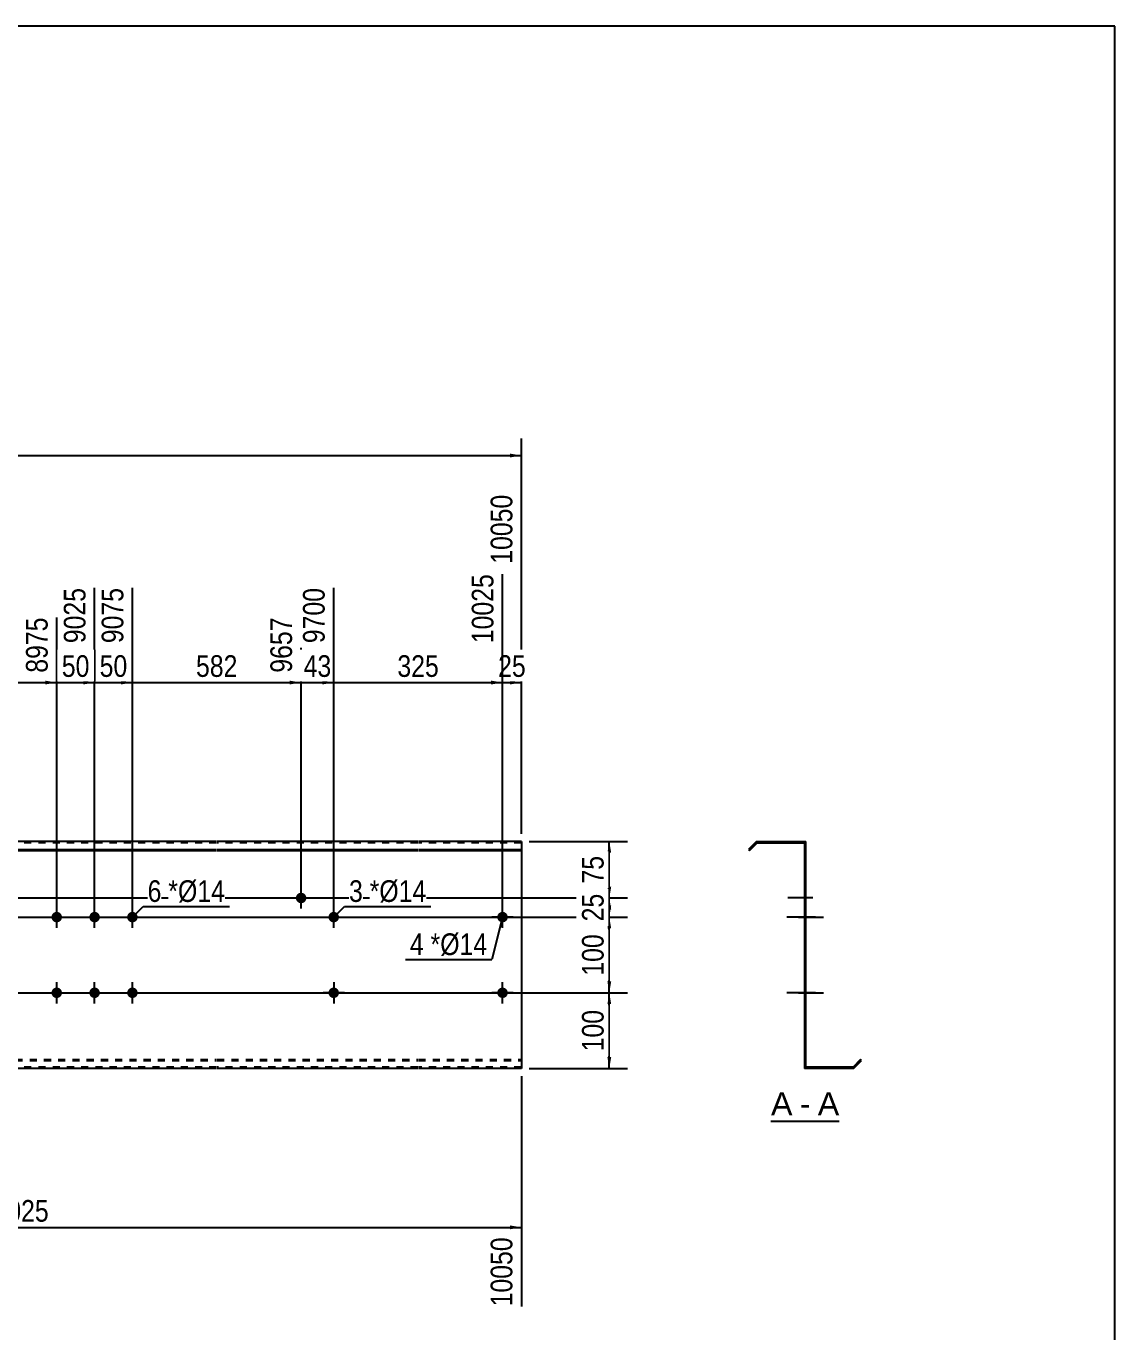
# Model space of a CAD drawing. Header units: millimetres. Extents: x -60 to 343, y -154 to 123.
# Drawn here: x 198.9 to 342.8, y -49.8 to 122.8 of the extents above; entities that cross this region are included whole.
import ezdxf

# ---------------------------------------------------------------- set-up
doc = ezdxf.new("R2010")
doc.units = ezdxf.units.MM
doc.linetypes.add('DXK_LINE_DOT1', pattern=[1.8814, 0.9407, -0.9407])
doc.styles.add('Arial', font='ARIAL.TTF', dxfattribs={"height": 0.2})
doc.styles.add('Arial Narrow', font='ARIALN.TTF', dxfattribs={"height": 0.2})

# ---------------------------------------------------------------- blocks, each defined once
blk = doc.blocks.new('Unknown-629083832-2032')
at = {"color": 5, "linetype": 'Continuous'}
for p, q in [((342.8, 122.75), (-57.2, 122.75)), ((342.8, -154.25), (342.8, 122.75))]:
    blk.add_line(p, q, dxfattribs=at)
blk = doc.blocks.new('Unknown-629083832-12 - 1243')
at = {"color": 7, "linetype": 'Continuous'}
blk.add_line((297.36, -21.95), (306.39, -21.95), dxfattribs=at)
at = {"color": 0, "linetype": 'Continuous'}
for points in [[(300.2, -21.2), (300.2, -18), (297.36, -18), (297.36, -21.2)], [(302.58, -21.2), (302.58, -18), (301.16, -18), (301.16, -21.2)], [(306.39, -21.2), (306.39, -18), (303.54, -18), (303.54, -21.2)]]:
    blk.add_wipeout(points, dxfattribs=at)
at = {"color": 96, "linetype": 'Continuous', "style": 'Arial'}
for s, p in [('A', (297.36, -21.2)), ('A', (303.54, -21.2)), ('-', (301.16, -21.2))]:
    blk.add_text(s, height=3.06, dxfattribs=at).set_placement(p)
blk = doc.blocks.new('Part-629083832-1218 - 1203')
at = {"color": 2, "linetype": 'Continuous'}
for p, q in [((0, -15), (0, 15)), ((13.6, 15), (0, 15)), ((0, 13.94), (13.6, 13.94)), ((0, 13.81), (13.6, 13.81)), ((40.2, 15), (13.7, 15)), ((13.7, 13.94), (40.2, 13.94)), ((13.7, 13.81), (40.2, 13.81)), ((72.5, 15), (40.3, 15)), ((40.3, 13.94), (72.5, 13.94)), ((40.3, 13.81), (72.5, 13.81)), ((99.1, 15), (72.6, 15)), ((72.6, 13.94), (99.1, 13.94)), ((72.6, 13.81), (99.1, 13.81)), ((121.39, 15), (99.2, 15)), ((99.2, 13.94), (121.39, 13.94)), ((99.2, 13.81), (121.39, 13.81)), ((142.89, 15), (121.49, 15)), ((121.49, 13.94), (142.89, 13.94)), ((121.49, 13.81), (142.89, 13.81)), ((165.19, 15), (142.99, 15)), ((142.99, 13.94), (165.19, 13.94)), ((142.99, 13.81), (165.19, 13.81)), ((191.79, 15), (165.29, 15)), ((165.29, 13.94), (191.79, 13.94)), ((165.29, 13.81), (191.79, 13.81)), ((224.09, 15), (191.89, 15)), ((191.89, 13.94), (224.09, 13.94)), ((191.89, 13.81), (224.09, 13.81)), ((250.69, 15), (224.19, 15)), ((224.19, 13.94), (250.69, 13.94)), ((224.19, 13.81), (250.69, 13.81)), ((264.39, 15), (250.79, 15)), ((250.79, 13.94), (264.39, 13.94)), ((250.79, 13.81), (264.39, 13.81)), ((264.39, 15), (264.39, 13.94)), ((264.39, 13.94), (264.39, -15)), ((13.6, -15), (0, -15)), ((40.2, -15), (13.7, -15)), ((72.5, -15), (40.3, -15)), ((99.1, -15), (72.6, -15)), ((121.39, -15), (99.2, -15)), ((142.89, -15), (121.49, -15)), ((165.19, -15), (142.99, -15)), ((191.79, -15), (165.29, -15)), ((224.09, -15), (191.89, -15)), ((250.69, -15), (224.19, -15)), ((264.39, -15), (250.79, -15))]:
    blk.add_line(p, q, dxfattribs=at)
at = {"color": 7, "linetype": 'DXK_LINE_DOT1'}
for p, q in [((13.6, 14.82), (0, 14.82)), ((40.2, 14.82), (13.7, 14.82)), ((72.5, 14.82), (40.3, 14.82)), ((99.1, 14.82), (72.6, 14.82)), ((121.39, 14.82), (99.2, 14.82)), ((142.89, 14.82), (121.49, 14.82)), ((165.19, 14.82), (142.99, 14.82)), ((191.79, 14.82), (165.29, 14.82)), ((224.09, 14.82), (191.89, 14.82)), ((250.69, 14.82), (224.19, 14.82)), ((264.39, 14.82), (250.79, 14.82)), ((0, -13.81), (13.6, -13.81)), ((0, -13.94), (13.6, -13.94)), ((13.6, -14.82), (0, -14.82)), ((13.7, -13.81), (40.2, -13.81)), ((13.7, -13.94), (40.2, -13.94)), ((40.2, -14.82), (13.7, -14.82)), ((40.3, -13.81), (72.5, -13.81)), ((40.3, -13.94), (72.5, -13.94)), ((72.5, -14.82), (40.3, -14.82)), ((72.6, -13.81), (99.1, -13.81)), ((72.6, -13.94), (99.1, -13.94)), ((99.1, -14.82), (72.6, -14.82)), ((99.2, -13.81), (121.39, -13.81)), ((99.2, -13.94), (121.39, -13.94)), ((121.39, -14.82), (99.2, -14.82)), ((121.49, -13.81), (142.89, -13.81)), ((121.49, -13.94), (142.89, -13.94)), ((142.89, -14.82), (121.49, -14.82)), ((142.99, -13.81), (165.19, -13.81)), ((142.99, -13.94), (165.19, -13.94)), ((165.19, -14.82), (142.99, -14.82)), ((165.29, -13.81), (191.79, -13.81)), ((165.29, -13.94), (191.79, -13.94)), ((191.79, -14.82), (165.29, -14.82)), ((191.89, -13.81), (224.09, -13.81)), ((191.89, -13.94), (224.09, -13.94)), ((224.09, -14.82), (191.89, -14.82)), ((224.19, -13.81), (250.69, -13.81)), ((224.19, -13.94), (250.69, -13.94)), ((250.69, -14.82), (224.19, -14.82)), ((250.79, -13.81), (264.39, -13.81)), ((250.79, -13.94), (264.39, -13.94)), ((264.39, -14.82), (250.79, -14.82))]:
    blk.add_line(p, q, dxfattribs=at)
blk = doc.blocks.new('Bolt-629083832-1220 - 1203')
at = {"linetype": 'Continuous'}
blk.add_hatch(color=3, dxfattribs=at).paths.add_polyline_path([(234.58, 7.53, -1), (235.98, 7.53, -1)])
at = {"color": 3, "linetype": 'Continuous'}
for p, q in [((235.28, 6.13), (235.28, 8.93)), ((233.88, 7.53), (236.68, 7.53))]:
    blk.add_line(p, q, dxfattribs=at)
blk = doc.blocks.new('Bolt-629083832-1222 - 1203')
at = {"linetype": 'Continuous'}
for points in [[(202.29, 5, -1), (203.69, 5, -1)], [(207.29, 5, -1), (208.69, 5, -1)], [(212.29, 5, -1), (213.69, 5, -1)], [(202.29, -5, -1), (203.69, -5, -1)], [(207.29, -5, -1), (208.69, -5, -1)], [(212.29, -5, -1), (213.69, -5, -1)]]:
    blk.add_hatch(color=3, dxfattribs=at).paths.add_polyline_path(points)
at = {"color": 3, "linetype": 'Continuous'}
for p, q in [((202.99, 3.6), (202.99, 6.4)), ((207.99, 3.6), (207.99, 6.4)), ((212.99, 3.6), (212.99, 6.4)), ((201.59, 5), (204.39, 5)), ((206.59, 5), (209.39, 5)), ((211.59, 5), (214.39, 5)), ((201.59, -5), (204.39, -5)), ((202.99, -6.4), (202.99, -3.6)), ((206.59, -5), (209.39, -5)), ((207.99, -6.4), (207.99, -3.6)), ((211.59, -5), (214.39, -5)), ((212.99, -6.4), (212.99, -3.6))]:
    blk.add_line(p, q, dxfattribs=at)
blk = doc.blocks.new('Bolt-629083832-1234 - 1203')
at = {"linetype": 'Continuous'}
blk.add_hatch(color=3, dxfattribs=at).paths.add_polyline_path([(238.89, 5, -1), (240.29, 5, -1)])
at = {"color": 3, "linetype": 'Continuous'}
for p, q in [((239.59, 3.6), (239.59, 6.4)), ((238.19, 5), (240.99, 5))]:
    blk.add_line(p, q, dxfattribs=at)
blk = doc.blocks.new('Bolt-629083832-1235 - 1203')
at = {"linetype": 'Continuous'}
blk.add_hatch(color=3, dxfattribs=at).paths.add_polyline_path([(240.29, -5, -1), (238.89, -5, -1)])
at = {"color": 3, "linetype": 'Continuous'}
for p, q in [((240.99, -5), (238.19, -5)), ((239.59, -3.6), (239.59, -6.4))]:
    blk.add_line(p, q, dxfattribs=at)
blk = doc.blocks.new('Bolt-629083832-1236 - 1203')
at = {"linetype": 'Continuous'}
for points in [[(153.39, 5, -1), (154.79, 5, -1)], [(261.19, 5, -1), (262.59, 5, -1)]]:
    blk.add_hatch(color=3, dxfattribs=at).paths.add_polyline_path(points)
at = {"color": 3, "linetype": 'Continuous'}
for p, q in [((154.09, 3.6), (154.09, 6.4)), ((261.89, 3.6), (261.89, 6.4)), ((155.49, 5), (152.69, 5)), ((263.29, 5), (260.49, 5))]:
    blk.add_line(p, q, dxfattribs=at)
blk = doc.blocks.new('Bolt-629083832-1237 - 1203')
at = {"linetype": 'Continuous'}
for points in [[(153.39, -5, -1), (154.79, -5, -1)], [(261.19, -5, -1), (262.59, -5, -1)]]:
    blk.add_hatch(color=3, dxfattribs=at).paths.add_polyline_path(points)
at = {"color": 3, "linetype": 'Continuous'}
for p, q in [((155.49, -5), (152.69, -5)), ((154.09, -6.4), (154.09, -3.6)), ((263.29, -5), (260.49, -5)), ((261.89, -6.4), (261.89, -3.6))]:
    blk.add_line(p, q, dxfattribs=at)
blk = doc.blocks.new('Bolt-629083832-1248 - 1243')
at = {"linetype": 'Continuous'}
blk.add_hatch(color=3, dxfattribs=at).paths.add_polyline_path([(301.96, -5.7), (301.96, -4.3), (301.78, -4.3), (301.78, -5.7)])
at = {"color": 3, "linetype": 'Continuous'}
for p, q in [((301.96, -4.3), (301.78, -4.3)), ((302.76, -5), (301.78, -5)), ((301.96, -5.7), (301.78, -5.7))]:
    blk.add_line(p, q, dxfattribs=at)
blk = doc.blocks.new('Bolt-629083832-1264 - 1243')
at = {"linetype": 'Continuous'}
blk.add_hatch(color=3, dxfattribs=at).paths.add_polyline_path([(301.78, -4.3), (301.78, -5.7), (301.96, -5.7), (301.96, -4.3)])
blk.add_hatch(color=3, dxfattribs=at).paths.add_polyline_path([(301.78, -4.3), (301.78, -5.7), (301.96, -5.7), (301.96, -4.3)])
at = {"color": 3, "linetype": 'Continuous'}
for p, q in [((300.98, -5), (304.28, -5)), ((300.98, -5), (304.28, -5)), ((301.78, -4.3), (301.96, -4.3)), ((301.78, -4.3), (301.96, -4.3)), ((301.78, -5.7), (301.96, -5.7)), ((301.78, -5.7), (301.96, -5.7))]:
    blk.add_line(p, q, dxfattribs=at)
blk = doc.blocks.new('Part-629083832-1245 - 1243')
at = {"color": 2, "linetype": 'Continuous'}
for p, q in [((295.46, 15), (294.4, 13.94)), ((294.4, 13.94), (294.53, 13.81)), ((294.53, 13.81), (295.54, 14.82)), ((295.46, 15), (301.96, 15)), ((295.54, 14.82), (301.78, 14.82)), ((301.78, 14.82), (301.78, -15)), ((301.96, -14.82), (301.96, 15)), ((308.28, -15), (301.78, -15)), ((308.21, -14.82), (301.96, -14.82)), ((309.21, -13.81), (308.21, -14.82)), ((308.28, -15), (309.34, -13.94)), ((309.34, -13.94), (309.21, -13.81))]:
    blk.add_line(p, q, dxfattribs=at)
blk = doc.blocks.new('Bolt-629083832-1246 - 1243')
at = {"linetype": 'Continuous'}
blk.add_hatch(color=3, dxfattribs=at).paths.add_polyline_path([(301.78, 8.23), (301.78, 6.83), (301.96, 6.83), (301.96, 8.23)])
at = {"color": 3, "linetype": 'Continuous'}
for p, q in [((302.91, 7.53), (299.61, 7.53)), ((301.96, 8.23), (301.78, 8.23)), ((301.96, 6.83), (301.78, 6.83))]:
    blk.add_line(p, q, dxfattribs=at)
blk = doc.blocks.new('Bolt-629083832-1247 - 1243')
at = {"linetype": 'Continuous'}
blk.add_hatch(color=3, dxfattribs=at).paths.add_polyline_path([(301.78, 8.23), (301.78, 6.83), (301.96, 6.83), (301.96, 8.23)])
at = {"color": 3, "linetype": 'Continuous'}
for p, q in [((302.91, 7.53), (299.61, 7.53)), ((301.96, 8.23), (301.78, 8.23)), ((301.96, 6.83), (301.78, 6.83))]:
    blk.add_line(p, q, dxfattribs=at)
blk = doc.blocks.new('Bolt-629083832-1249 - 1243')
at = {"linetype": 'Continuous'}
for points in [[(301.78, 5.7), (301.78, 4.3), (301.96, 4.3), (301.96, 5.7)], [(301.78, 5.7), (301.78, 4.3), (301.96, 4.3), (301.96, 5.7)], [(301.78, 5.7), (301.78, 4.3), (301.96, 4.3), (301.96, 5.7)], [(301.78, -4.3), (301.78, -5.7), (301.96, -5.7), (301.96, -4.3)], [(301.78, -4.3), (301.78, -5.7), (301.96, -5.7), (301.96, -4.3)], [(301.78, -4.3), (301.78, -5.7), (301.96, -5.7), (301.96, -4.3)]]:
    blk.add_hatch(color=3, dxfattribs=at).paths.add_polyline_path(points)
at = {"color": 3, "linetype": 'Continuous'}
for p, q in [((301.96, 5.7), (301.78, 5.7)), ((301.96, 5.7), (301.78, 5.7)), ((301.96, 5.7), (301.78, 5.7)), ((303.26, 5), (299.46, 5)), ((303.26, 5), (299.46, 5)), ((303.26, 5), (299.46, 5)), ((301.96, 4.3), (301.78, 4.3)), ((301.96, 4.3), (301.78, 4.3)), ((301.96, 4.3), (301.78, 4.3)), ((303.26, -5), (299.46, -5)), ((303.26, -5), (299.46, -5)), ((303.26, -5), (299.46, -5)), ((301.96, -4.3), (301.78, -4.3)), ((301.96, -4.3), (301.78, -4.3)), ((301.96, -4.3), (301.78, -4.3)), ((301.96, -5.7), (301.78, -5.7)), ((301.96, -5.7), (301.78, -5.7)), ((301.96, -5.7), (301.78, -5.7))]:
    blk.add_line(p, q, dxfattribs=at)
blk = doc.blocks.new('Bolt-629083832-1250 - 1243')
at = {"linetype": 'Continuous'}
blk.add_hatch(color=3, dxfattribs=at).paths.add_polyline_path([(301.78, 8.23), (301.78, 6.83), (301.96, 6.83), (301.96, 8.23)])
at = {"color": 3, "linetype": 'Continuous'}
for p, q in [((302.91, 7.53), (299.61, 7.53)), ((301.96, 8.23), (301.78, 8.23)), ((301.96, 6.83), (301.78, 6.83))]:
    blk.add_line(p, q, dxfattribs=at)
blk = doc.blocks.new('Bolt-629083832-1251 - 1243')
at = {"linetype": 'Continuous'}
blk.add_hatch(color=3, dxfattribs=at).paths.add_polyline_path([(301.78, 8.23), (301.78, 6.83), (301.96, 6.83), (301.96, 8.23)])
at = {"color": 3, "linetype": 'Continuous'}
for p, q in [((302.91, 7.53), (299.61, 7.53)), ((301.96, 8.23), (301.78, 8.23)), ((301.96, 6.83), (301.78, 6.83))]:
    blk.add_line(p, q, dxfattribs=at)
blk = doc.blocks.new('Bolt-629083832-1252 - 1243')
at = {"linetype": 'Continuous'}
blk.add_hatch(color=3, dxfattribs=at).paths.add_polyline_path([(301.96, -5.7), (301.96, -4.3), (301.78, -4.3), (301.78, -5.7)])
at = {"color": 3, "linetype": 'Continuous'}
for p, q in [((301.96, -4.3), (301.78, -4.3)), ((302.76, -5), (301.78, -5)), ((301.96, -5.7), (301.78, -5.7))]:
    blk.add_line(p, q, dxfattribs=at)
blk = doc.blocks.new('Bolt-629083832-1253 - 1243')
at = {"linetype": 'Continuous'}
for points in [[(301.78, 5.7), (301.78, 4.3), (301.96, 4.3), (301.96, 5.7)], [(301.78, 5.7), (301.78, 4.3), (301.96, 4.3), (301.96, 5.7)], [(301.78, 5.7), (301.78, 4.3), (301.96, 4.3), (301.96, 5.7)], [(301.78, -4.3), (301.78, -5.7), (301.96, -5.7), (301.96, -4.3)], [(301.78, -4.3), (301.78, -5.7), (301.96, -5.7), (301.96, -4.3)], [(301.78, -4.3), (301.78, -5.7), (301.96, -5.7), (301.96, -4.3)]]:
    blk.add_hatch(color=3, dxfattribs=at).paths.add_polyline_path(points)
at = {"color": 3, "linetype": 'Continuous'}
for p, q in [((301.96, 5.7), (301.78, 5.7)), ((301.96, 5.7), (301.78, 5.7)), ((301.96, 5.7), (301.78, 5.7)), ((303.26, 5), (299.46, 5)), ((303.26, 5), (299.46, 5)), ((303.26, 5), (299.46, 5)), ((301.96, 4.3), (301.78, 4.3)), ((301.96, 4.3), (301.78, 4.3)), ((301.96, 4.3), (301.78, 4.3)), ((303.26, -5), (299.46, -5)), ((303.26, -5), (299.46, -5)), ((303.26, -5), (299.46, -5)), ((301.96, -4.3), (301.78, -4.3)), ((301.96, -4.3), (301.78, -4.3)), ((301.96, -4.3), (301.78, -4.3)), ((301.96, -5.7), (301.78, -5.7)), ((301.96, -5.7), (301.78, -5.7)), ((301.96, -5.7), (301.78, -5.7))]:
    blk.add_line(p, q, dxfattribs=at)
blk = doc.blocks.new('Bolt-629083832-1254 - 1243')
at = {"linetype": 'Continuous'}
for points in [[(301.96, 4.3), (301.96, 5.7), (301.78, 5.7), (301.78, 4.3)], [(301.96, -5.7), (301.96, -4.3), (301.78, -4.3), (301.78, -5.7)]]:
    blk.add_hatch(color=3, dxfattribs=at).paths.add_polyline_path(points)
at = {"color": 3, "linetype": 'Continuous'}
for p, q in [((301.96, 5.7), (301.78, 5.7)), ((301.96, 5), (299.78, 5)), ((301.96, 4.3), (301.78, 4.3)), ((301.96, -5), (299.78, -5)), ((301.96, -4.3), (301.78, -4.3)), ((301.96, -5.7), (301.78, -5.7))]:
    blk.add_line(p, q, dxfattribs=at)
blk = doc.blocks.new('Bolt-629083832-1255 - 1243')
at = {"linetype": 'Continuous'}
blk.add_hatch(color=3, dxfattribs=at).paths.add_polyline_path([(301.78, 5.7), (301.78, 4.3), (301.96, 4.3), (301.96, 5.7)])
at = {"color": 3, "linetype": 'Continuous'}
for p, q in [((301.96, 5.7), (301.78, 5.7)), ((302.91, 5), (299.61, 5)), ((301.96, 4.3), (301.78, 4.3))]:
    blk.add_line(p, q, dxfattribs=at)
blk = doc.blocks.new('Bolt-629083832-1256 - 1243')
at = {"linetype": 'Continuous'}
blk.add_hatch(color=3, dxfattribs=at).paths.add_polyline_path([(301.78, 5.7), (301.78, 4.3), (301.96, 4.3), (301.96, 5.7)])
at = {"color": 3, "linetype": 'Continuous'}
for p, q in [((301.96, 5.7), (301.78, 5.7)), ((302.91, 5), (299.61, 5)), ((301.96, 4.3), (301.78, 4.3))]:
    blk.add_line(p, q, dxfattribs=at)
blk = doc.blocks.new('Bolt-629083832-1257 - 1243')
at = {"linetype": 'Continuous'}
blk.add_hatch(color=3, dxfattribs=at).paths.add_polyline_path([(301.78, 5.7), (301.78, 4.3), (301.96, 4.3), (301.96, 5.7)])
at = {"color": 3, "linetype": 'Continuous'}
for p, q in [((301.96, 5.7), (301.78, 5.7)), ((302.91, 5), (299.61, 5)), ((301.96, 4.3), (301.78, 4.3))]:
    blk.add_line(p, q, dxfattribs=at)
blk = doc.blocks.new('Bolt-629083832-1258 - 1243')
at = {"linetype": 'Continuous'}
blk.add_hatch(color=3, dxfattribs=at).paths.add_polyline_path([(301.96, -5.7), (301.96, -4.3), (301.78, -4.3), (301.78, -5.7)])
at = {"color": 3, "linetype": 'Continuous'}
for p, q in [((301.96, -4.3), (301.78, -4.3)), ((302.76, -5), (301.78, -5)), ((301.96, -5.7), (301.78, -5.7))]:
    blk.add_line(p, q, dxfattribs=at)
blk = doc.blocks.new('Bolt-629083832-1259 - 1243')
at = {"linetype": 'Continuous'}
blk.add_hatch(color=3, dxfattribs=at).paths.add_polyline_path([(301.78, 5.7), (301.78, 4.3), (301.96, 4.3), (301.96, 5.7)])
blk.add_hatch(color=3, dxfattribs=at).paths.add_polyline_path([(301.78, 5.7), (301.78, 4.3), (301.96, 4.3), (301.96, 5.7)])
at = {"color": 3, "linetype": 'Continuous'}
for p, q in [((301.78, 5.7), (301.96, 5.7)), ((301.78, 5.7), (301.96, 5.7)), ((300.98, 5), (304.28, 5)), ((300.98, 5), (304.28, 5)), ((301.78, 4.3), (301.96, 4.3)), ((301.78, 4.3), (301.96, 4.3))]:
    blk.add_line(p, q, dxfattribs=at)
blk = doc.blocks.new('Bolt-629083832-1260 - 1243')
at = {"linetype": 'Continuous'}
blk.add_hatch(color=3, dxfattribs=at).paths.add_polyline_path([(301.78, -4.3), (301.78, -5.7), (301.96, -5.7), (301.96, -4.3)])
blk.add_hatch(color=3, dxfattribs=at).paths.add_polyline_path([(301.78, -4.3), (301.78, -5.7), (301.96, -5.7), (301.96, -4.3)])
at = {"color": 3, "linetype": 'Continuous'}
for p, q in [((300.98, -5), (304.28, -5)), ((300.98, -5), (304.28, -5)), ((301.78, -4.3), (301.96, -4.3)), ((301.78, -4.3), (301.96, -4.3)), ((301.78, -5.7), (301.96, -5.7)), ((301.78, -5.7), (301.96, -5.7))]:
    blk.add_line(p, q, dxfattribs=at)
blk = doc.blocks.new('Bolt-629083832-1261 - 1243')
at = {"linetype": 'Continuous'}
blk.add_hatch(color=3, dxfattribs=at).paths.add_polyline_path([(301.78, 5.7), (301.78, 4.3), (301.96, 4.3), (301.96, 5.7)])
at = {"color": 3, "linetype": 'Continuous'}
for p, q in [((301.96, 5.7), (301.78, 5.7)), ((302.91, 5), (299.61, 5)), ((301.96, 4.3), (301.78, 4.3))]:
    blk.add_line(p, q, dxfattribs=at)
blk = doc.blocks.new('Bolt-629083832-1262 - 1243')
at = {"linetype": 'Continuous'}
blk.add_hatch(color=3, dxfattribs=at).paths.add_polyline_path([(301.96, -5.7), (301.96, -4.3), (301.78, -4.3), (301.78, -5.7)])
at = {"color": 3, "linetype": 'Continuous'}
for p, q in [((301.96, -4.3), (301.78, -4.3)), ((302.76, -5), (301.78, -5)), ((301.96, -5.7), (301.78, -5.7))]:
    blk.add_line(p, q, dxfattribs=at)
blk = doc.blocks.new('Bolt-629083832-1263 - 1243')
at = {"linetype": 'Continuous'}
blk.add_hatch(color=3, dxfattribs=at).paths.add_polyline_path([(301.78, 5.7), (301.78, 4.3), (301.96, 4.3), (301.96, 5.7)])
blk.add_hatch(color=3, dxfattribs=at).paths.add_polyline_path([(301.78, 5.7), (301.78, 4.3), (301.96, 4.3), (301.96, 5.7)])
at = {"color": 3, "linetype": 'Continuous'}
for p, q in [((301.78, 5.7), (301.96, 5.7)), ((301.78, 5.7), (301.96, 5.7)), ((300.98, 5), (304.28, 5)), ((300.98, 5), (304.28, 5)), ((301.78, 4.3), (301.96, 4.3)), ((301.78, 4.3), (301.96, 4.3))]:
    blk.add_line(p, q, dxfattribs=at)
blk = doc.blocks.new('StraightDimension-629083832-1284 - 1203')
at = {"linetype": 'Continuous'}
blk.add_hatch(color=7, dxfattribs=at).paths.add_polyline_path([(211.49, 36.25), (212.99, 36), (211.49, 35.75)])
at = {"color": 7, "linetype": 'Continuous'}
for p, q in [((207.99, 6), (207.99, 48.51)), ((212.99, 6), (212.99, 48.51)), ((207.99, 36), (212.99, 36))]:
    blk.add_line(p, q, dxfattribs=at)
at = {"color": 0}
blk.add_wipeout([(212.92, 36.15), (212.92, 40.35), (208.06, 40.35), (208.06, 36.15)], dxfattribs=at)
at = {"color": 3, "style": 'Arial Narrow'}
blk.add_text('50', height=2.863, dxfattribs=at).set_placement((208.66, 36.75))
at = {"color": 0, "linetype": 'Continuous'}
blk.add_wipeout([(212.39, 49.11), (208.19, 49.11), (208.19, 40.6), (212.39, 40.6)], dxfattribs=at)
at = {"color": 3, "linetype": 'Continuous', "style": 'Arial Narrow'}
blk.add_text('9075', height=2.863, rotation=90.0002, dxfattribs=at).set_placement((211.79, 41.2))
blk = doc.blocks.new('StraightDimension-629083832-1411 - 1203')
at = {"linetype": 'Continuous'}
for points in [[(1.5, 65.75), (0, 66), (1.5, 66.25)], [(262.89, 66.25), (264.39, 66), (262.89, 65.75)]]:
    blk.add_hatch(color=7, dxfattribs=at).paths.add_polyline_path(points)
at = {"color": 7, "linetype": 'Continuous'}
for p, q in [((0, 16), (0, 68.25)), ((264.39, 16), (264.39, 68.25)), ((0, 66), (264.39, 66))]:
    blk.add_line(p, q, dxfattribs=at)
at = {"color": 0}
blk.add_wipeout([(137.36, 66.15), (137.36, 70.35), (127.02, 70.35), (127.02, 66.15)], dxfattribs=at)
at = {"color": 3, "style": 'Arial Narrow'}
blk.add_text('10050', height=2.863, dxfattribs=at).set_placement((127.62, 66.75))
blk = doc.blocks.new('StraightDimension-629083832-1283 - 1203')
at = {"linetype": 'Continuous'}
blk.add_hatch(color=7, dxfattribs=at).paths.add_polyline_path([(233.78, 36.25), (235.28, 36), (233.78, 35.75)])
at = {"color": 7, "linetype": 'Continuous'}
for p, q in [((212.99, 6), (212.99, 48.51)), ((235.28, 8.53), (235.28, 44.61)), ((212.99, 36), (235.28, 36))]:
    blk.add_line(p, q, dxfattribs=at)
at = {"color": 0, "linetype": 'Continuous'}
blk.add_wipeout([(234.68, 45.21), (230.48, 45.21), (230.48, 36.7), (234.68, 36.7)], dxfattribs=at)
at = {"color": 0}
blk.add_wipeout([(227.48, 36.15), (227.48, 40.35), (220.79, 40.35), (220.79, 36.15)], dxfattribs=at)
at = {"color": 3, "linetype": 'Continuous', "style": 'Arial Narrow'}
blk.add_text('9657', height=2.863, rotation=90.0002, dxfattribs=at).set_placement((234.08, 37.3))
at = {"color": 3, "style": 'Arial Narrow'}
blk.add_text('582', height=2.863, dxfattribs=at).set_placement((221.39, 36.75))
blk = doc.blocks.new('StraightDimension-629083832-1282 - 1203')
at = {"linetype": 'Continuous'}
blk.add_hatch(color=7, dxfattribs=at).paths.add_polyline_path([(238.09, 36.25), (239.59, 36), (238.09, 35.75)])
at = {"color": 7, "linetype": 'Continuous'}
for p, q in [((239.59, 6), (239.59, 48.51)), ((235.28, 8.53), (235.28, 44.61)), ((235.28, 36), (239.59, 36))]:
    blk.add_line(p, q, dxfattribs=at)
at = {"color": 0}
blk.add_wipeout([(239.87, 36.15), (239.87, 40.35), (235.01, 40.35), (235.01, 36.15)], dxfattribs=at)
at = {"color": 3, "style": 'Arial Narrow'}
blk.add_text('43', height=2.863, dxfattribs=at).set_placement((235.61, 36.75))
at = {"color": 0, "linetype": 'Continuous'}
blk.add_wipeout([(238.99, 49.11), (234.79, 49.11), (234.79, 40.6), (238.99, 40.6)], dxfattribs=at)
at = {"color": 3, "linetype": 'Continuous', "style": 'Arial Narrow'}
blk.add_text('9700', height=2.863, rotation=90.0002, dxfattribs=at).set_placement((238.39, 41.2))
blk = doc.blocks.new('StraightDimension-629083832-1286 - 1203')
at = {"linetype": 'Continuous'}
blk.add_hatch(color=7, dxfattribs=at).paths.add_polyline_path([(201.49, 36.25), (202.99, 36), (201.49, 35.75)])
at = {"color": 7, "linetype": 'Continuous'}
for p, q in [((180.69, 8.53), (180.69, 48.51)), ((202.99, 6), (202.99, 44.61)), ((180.69, 36), (202.99, 36))]:
    blk.add_line(p, q, dxfattribs=at)
at = {"color": 0, "linetype": 'Continuous'}
blk.add_wipeout([(202.39, 45.21), (198.19, 45.21), (198.19, 36.7), (202.39, 36.7)], dxfattribs=at)
at = {"color": 0}
blk.add_wipeout([(195.18, 36.15), (195.18, 40.35), (188.5, 40.35), (188.5, 36.15)], dxfattribs=at)
at = {"color": 3, "linetype": 'Continuous', "style": 'Arial Narrow'}
blk.add_text('8975', height=2.863, rotation=90.0002, dxfattribs=at).set_placement((201.79, 37.3))
at = {"color": 3, "style": 'Arial Narrow'}
blk.add_text('582', height=2.863, dxfattribs=at).set_placement((189.1, 36.75))
blk = doc.blocks.new('StraightDimension-629083832-1280 - 1203')
at = {"linetype": 'Continuous'}
blk.add_hatch(color=7, dxfattribs=at).paths.add_polyline_path([(262.89, 36.25), (264.39, 36), (262.89, 35.75)])
at = {"color": 7, "linetype": 'Continuous'}
for p, q in [((264.39, 16), (264.39, 60.84)), ((261.89, 6), (261.89, 50.34)), ((261.89, 36), (264.39, 36))]:
    blk.add_line(p, q, dxfattribs=at)
at = {"color": 0, "linetype": 'Continuous'}
blk.add_wipeout([(263.79, 61.44), (259.59, 61.44), (259.59, 51.1), (263.79, 51.1)], dxfattribs=at)
at = {"color": 0}
blk.add_wipeout([(265.57, 36.15), (265.57, 40.35), (260.71, 40.35), (260.71, 36.15)], dxfattribs=at)
at = {"color": 3, "linetype": 'Continuous', "style": 'Arial Narrow'}
blk.add_text('10050', height=2.863, rotation=90.0002, dxfattribs=at).set_placement((263.19, 51.7))
at = {"color": 3, "style": 'Arial Narrow'}
blk.add_text('25', height=2.863, dxfattribs=at).set_placement((261.31, 36.75))
blk = doc.blocks.new('StraightDimension-629083832-1373 - 1203')
at = {"linetype": 'Continuous'}
blk.add_hatch(color=7, dxfattribs=at).paths.add_polyline_path([(262.89, -35.75), (264.39, -36), (262.89, -36.25)])
at = {"color": 7, "linetype": 'Continuous'}
for p, q in [((132.19, -6), (132.19, -44.61)), ((264.39, -16), (264.39, -46.44)), ((132.19, -36), (264.39, -36))]:
    blk.add_line(p, q, dxfattribs=at)
at = {"color": 0}
blk.add_wipeout([(202.55, -35.85), (202.55, -31.65), (194.03, -31.65), (194.03, -35.85)], dxfattribs=at)
at = {"color": 0, "linetype": 'Continuous'}
blk.add_wipeout([(263.79, -36.7), (259.59, -36.7), (259.59, -47.04), (263.79, -47.04)], dxfattribs=at)
at = {"color": 3, "style": 'Arial Narrow'}
blk.add_text('5025', height=2.863, dxfattribs=at).set_placement((194.63, -35.25))
at = {"color": 3, "linetype": 'Continuous', "style": 'Arial Narrow'}
blk.add_text('10050', height=2.863, rotation=90.0002, dxfattribs=at).set_placement((263.19, -46.44))
blk = doc.blocks.new('StraightDimension-629083832-1383 - 1203')
at = {"linetype": 'Continuous'}
for points in [[(275.75, 3.5), (276, 5), (276.25, 3.5)], [(276.25, -3.5), (276, -5), (275.75, -3.5)]]:
    blk.add_hatch(color=7, dxfattribs=at).paths.add_polyline_path(points)
at = {"color": 7, "linetype": 'Continuous'}
for p, q in [((111.3, 5), (278.4, 5)), ((276, -5), (276, 5)), ((111.3, -5), (278.4, -5))]:
    blk.add_line(p, q, dxfattribs=at)
at = {"color": 0}
blk.add_wipeout([(275.85, 3.34), (271.65, 3.34), (271.65, -3.34), (275.85, -3.34)], dxfattribs=at)
at = {"color": 3, "style": 'Arial Narrow'}
blk.add_text('100', height=2.863, rotation=90.0002, dxfattribs=at).set_placement((275.25, -2.74))
blk = doc.blocks.new('StraightDimension-629083832-1285 - 1203')
at = {"linetype": 'Continuous'}
blk.add_hatch(color=7, dxfattribs=at).paths.add_polyline_path([(206.49, 36.25), (207.99, 36), (206.49, 35.75)])
at = {"color": 7, "linetype": 'Continuous'}
for p, q in [((207.99, 6), (207.99, 48.51)), ((202.99, 6), (202.99, 44.61)), ((202.99, 36), (207.99, 36))]:
    blk.add_line(p, q, dxfattribs=at)
at = {"color": 0}
blk.add_wipeout([(207.92, 36.15), (207.92, 40.35), (203.06, 40.35), (203.06, 36.15)], dxfattribs=at)
at = {"color": 3, "style": 'Arial Narrow'}
blk.add_text('50', height=2.863, dxfattribs=at).set_placement((203.66, 36.75))
at = {"color": 0, "linetype": 'Continuous'}
blk.add_wipeout([(207.39, 49.11), (203.19, 49.11), (203.19, 40.6), (207.39, 40.6)], dxfattribs=at)
at = {"color": 3, "linetype": 'Continuous', "style": 'Arial Narrow'}
blk.add_text('9025', height=2.863, rotation=90.0002, dxfattribs=at).set_placement((206.79, 41.2))
blk = doc.blocks.new('StraightDimension-629083832-1281 - 1203')
at = {"linetype": 'Continuous'}
blk.add_hatch(color=7, dxfattribs=at).paths.add_polyline_path([(260.39, 36.25), (261.89, 36), (260.39, 35.75)])
at = {"color": 7, "linetype": 'Continuous'}
for p, q in [((261.89, 6), (261.89, 50.34)), ((239.59, 6), (239.59, 48.51)), ((239.59, 36), (261.89, 36))]:
    blk.add_line(p, q, dxfattribs=at)
at = {"color": 0, "linetype": 'Continuous'}
blk.add_wipeout([(261.29, 50.94), (257.09, 50.94), (257.09, 40.6), (261.29, 40.6)], dxfattribs=at)
at = {"color": 0}
blk.add_wipeout([(254.08, 36.15), (254.08, 40.35), (247.4, 40.35), (247.4, 36.15)], dxfattribs=at)
at = {"color": 3, "linetype": 'Continuous', "style": 'Arial Narrow'}
blk.add_text('10025', height=2.863, rotation=90.0002, dxfattribs=at).set_placement((260.69, 41.2))
at = {"color": 3, "style": 'Arial Narrow'}
blk.add_text('325', height=2.863, dxfattribs=at).set_placement((248, 36.75))
blk = doc.blocks.new('StraightDimension-629083832-1381 - 1203')
at = {"linetype": 'Continuous'}
for points in [[(275.75, 13.5), (276, 15), (276.25, 13.5)], [(276.25, 9.03), (276, 7.53), (275.75, 9.03)]]:
    blk.add_hatch(color=7, dxfattribs=at).paths.add_polyline_path(points)
at = {"color": 7, "linetype": 'Continuous'}
for p, q in [((265.39, 15), (278.4, 15)), ((276, 7.53), (276, 15)), ((84.69, 7.53), (278.4, 7.53))]:
    blk.add_line(p, q, dxfattribs=at)
at = {"color": 0}
blk.add_wipeout([(275.85, 13.7), (271.65, 13.7), (271.65, 8.84), (275.85, 8.84)], dxfattribs=at)
at = {"color": 3, "style": 'Arial Narrow'}
blk.add_text('75', height=2.863, rotation=90.0002, dxfattribs=at).set_placement((275.25, 9.44))
blk = doc.blocks.new('StraightDimension-629083832-1382 - 1203')
at = {"linetype": 'Continuous'}
for points in [[(275.75, 6.03), (276, 7.53), (276.25, 6.03)], [(276.25, 6.5), (276, 5), (275.75, 6.5)]]:
    blk.add_hatch(color=7, dxfattribs=at).paths.add_polyline_path(points)
at = {"color": 7, "linetype": 'Continuous'}
for p, q in [((84.69, 7.53), (278.4, 7.53)), ((276, 5), (276, 7.53)), ((111.3, 5), (278.4, 5))]:
    blk.add_line(p, q, dxfattribs=at)
at = {"color": 0}
blk.add_wipeout([(275.85, 8.7), (271.65, 8.7), (271.65, 3.84), (275.85, 3.84)], dxfattribs=at)
at = {"color": 3, "style": 'Arial Narrow'}
blk.add_text('25', height=2.863, rotation=90.0002, dxfattribs=at).set_placement((275.25, 4.44))
blk = doc.blocks.new('StraightDimension-629083832-1384 - 1203')
at = {"linetype": 'Continuous'}
for points in [[(275.75, -6.5), (276, -5), (276.25, -6.5)], [(276.25, -13.5), (276, -15), (275.75, -13.5)]]:
    blk.add_hatch(color=7, dxfattribs=at).paths.add_polyline_path(points)
at = {"color": 7, "linetype": 'Continuous'}
for p, q in [((111.3, -5), (278.4, -5)), ((276, -15), (276, -5)), ((265.39, -15), (278.4, -15))]:
    blk.add_line(p, q, dxfattribs=at)
at = {"color": 0}
blk.add_wipeout([(275.85, -6.66), (271.65, -6.66), (271.65, -13.34), (275.85, -13.34)], dxfattribs=at)
at = {"color": 3, "style": 'Arial Narrow'}
blk.add_text('100', height=2.863, rotation=90.0002, dxfattribs=at).set_placement((275.25, -12.74))
blk = doc.blocks.new('MarkSet-629083832-1433 - 1203')
at = {"color": 0}
for points in [[(243.44, 7.01), (243.44, 10.01), (241.61, 10.01), (241.61, 7.01)], [(245.61, 7.01), (245.61, 10.01), (244.34, 10.01), (244.34, 7.01)]]:
    blk.add_wipeout(points, dxfattribs=at)
for points in [[(243.44, 7.01), (243.44, 10.01), (241.61, 10.01), (241.61, 7.01)], [(245.61, 7.01), (245.61, 10.01), (244.34, 10.01), (244.34, 7.01)]]:
    blk.add_wipeout(points, dxfattribs=at)
at = {"color": 7, "linetype": 'Continuous'}
blk.add_line((239.59, 5), (241.01, 6.41), dxfattribs=at)
at = {"color": 3, "style": 'Arial Narrow'}
blk.add_text('3', height=2.86, dxfattribs=at).set_placement((241.61, 7.01))
at = {"color": 0}
blk.add_wipeout([(251.83, 7.01), (251.83, 10.01), (245.61, 10.01), (245.61, 7.01)], dxfattribs=at)
blk.add_wipeout([(251.83, 7.01), (251.83, 10.01), (245.61, 10.01), (245.61, 7.01)], dxfattribs=at)
at = {"color": 7, "linetype": 'Continuous'}
blk.add_line((241.01, 6.41), (252.43, 6.41), dxfattribs=at)
at = {"color": 3, "style": 'Arial Narrow'}
for s, height, p in [('*', 2.86, (244.34, 7.01)), ('Ø14', 2.863, (245.61, 7.01))]:
    blk.add_text(s, height=height, dxfattribs=at).set_placement(p)
blk = doc.blocks.new('MarkSet-629083832-1458 - 1203')
at = {"color": 0}
for points in [[(251.48, -0.01), (251.48, 2.99), (249.65, 2.99), (249.65, -0.01)], [(253.66, -0.01), (253.66, 2.99), (252.38, 2.99), (252.38, -0.01)]]:
    blk.add_wipeout(points, dxfattribs=at)
for points in [[(251.48, -0.01), (251.48, 2.99), (249.65, 2.99), (249.65, -0.01)], [(253.66, -0.01), (253.66, 2.99), (252.38, 2.99), (252.38, -0.01)]]:
    blk.add_wipeout(points, dxfattribs=at)
at = {"color": 3, "style": 'Arial Narrow'}
blk.add_text('4', height=2.86, dxfattribs=at).set_placement((249.65, -0.01))
at = {"color": 0}
blk.add_wipeout([(259.87, -0.01), (259.87, 2.99), (253.66, 2.99), (253.66, -0.01)], dxfattribs=at)
blk.add_wipeout([(259.87, -0.01), (259.87, 2.99), (253.66, 2.99), (253.66, -0.01)], dxfattribs=at)
at = {"color": 7, "linetype": 'Continuous'}
for p in [(261.89, 5), (249.05, -0.61)]:
    blk.add_line(p, (260.47, -0.61), dxfattribs=at)
at = {"color": 3, "style": 'Arial Narrow'}
for s, height, p in [('*', 2.86, (252.38, -0.01)), ('Ø14', 2.863, (253.66, -0.01))]:
    blk.add_text(s, height=height, dxfattribs=at).set_placement(p)
blk = doc.blocks.new('Mark-629083832-1461 - 1203')
at = {"color": 0}
for points in [[(216.83, 7.01), (216.83, 10.01), (215, 10.01), (215, 7.01)], [(219.01, 7.01), (219.01, 10.01), (217.73, 10.01), (217.73, 7.01)]]:
    blk.add_wipeout(points, dxfattribs=at)
for points in [[(216.83, 7.01), (216.83, 10.01), (215, 10.01), (215, 7.01)], [(219.01, 7.01), (219.01, 10.01), (217.73, 10.01), (217.73, 7.01)]]:
    blk.add_wipeout(points, dxfattribs=at)
at = {"color": 7, "linetype": 'Continuous'}
blk.add_line((212.99, 5), (214.4, 6.41), dxfattribs=at)
at = {"color": 3, "style": 'Arial Narrow'}
blk.add_text('6', height=2.86, dxfattribs=at).set_placement((215, 7.01))
at = {"color": 0}
blk.add_wipeout([(225.22, 7.01), (225.22, 10.01), (219.01, 10.01), (219.01, 7.01)], dxfattribs=at)
blk.add_wipeout([(225.22, 7.01), (225.22, 10.01), (219.01, 10.01), (219.01, 7.01)], dxfattribs=at)
at = {"color": 7, "linetype": 'Continuous'}
blk.add_line((214.4, 6.41), (225.82, 6.41), dxfattribs=at)
at = {"color": 3, "style": 'Arial Narrow'}
for s, height, p in [('*', 2.86, (217.73, 7.01)), ('Ø14', 2.863, (219.01, 7.01))]:
    blk.add_text(s, height=height, dxfattribs=at).set_placement(p)

msp = doc.modelspace()

# ---------------------------------------------------------------- block references
for name in ['Unknown-629083832-2032', 'Part-629083832-1218 - 1203', 'Part-629083832-1245 - 1243', 'Bolt-629083832-1220 - 1203', 'Bolt-629083832-1246 - 1243', 'Bolt-629083832-1247 - 1243', 'Bolt-629083832-1250 - 1243', 'Bolt-629083832-1251 - 1243', 'Bolt-629083832-1236 - 1203', 'Bolt-629083832-1222 - 1203', 'Bolt-629083832-1234 - 1203', 'Bolt-629083832-1249 - 1243', 'Bolt-629083832-1253 - 1243', 'Bolt-629083832-1255 - 1243', 'Bolt-629083832-1256 - 1243', 'Bolt-629083832-1257 - 1243', 'Bolt-629083832-1261 - 1243', 'Bolt-629083832-1254 - 1243', 'Bolt-629083832-1259 - 1243', 'Bolt-629083832-1263 - 1243', 'Bolt-629083832-1237 - 1203', 'Bolt-629083832-1235 - 1203', 'Bolt-629083832-1264 - 1243', 'Bolt-629083832-1260 - 1243', 'Bolt-629083832-1248 - 1243', 'Bolt-629083832-1252 - 1243', 'Bolt-629083832-1258 - 1243', 'Bolt-629083832-1262 - 1243']:
    msp.add_blockref(name, (0, 0))

# ---------------------------------------------------------------- next in the draw order: block references
for name in ['StraightDimension-629083832-1284 - 1203', 'StraightDimension-629083832-1383 - 1203', 'StraightDimension-629083832-1373 - 1203', 'Unknown-629083832-12 - 1243']:
    msp.add_blockref(name, (0, 0))

# ---------------------------------------------------------------- next in the draw order: block references
for name in ['StraightDimension-629083832-1411 - 1203', 'StraightDimension-629083832-1384 - 1203']:
    msp.add_blockref(name, (0, 0))

# ---------------------------------------------------------------- next in the draw order: block references
for name in ['StraightDimension-629083832-1280 - 1203', 'StraightDimension-629083832-1286 - 1203', 'StraightDimension-629083832-1283 - 1203']:
    msp.add_blockref(name, (0, 0))

# ---------------------------------------------------------------- next in the draw order: block references
for name in ['StraightDimension-629083832-1285 - 1203', 'StraightDimension-629083832-1282 - 1203']:
    msp.add_blockref(name, (0, 0))

# ---------------------------------------------------------------- next in the draw order: block references
msp.add_blockref('StraightDimension-629083832-1281 - 1203', (0, 0))

# ---------------------------------------------------------------- next in the draw order: block references
msp.add_blockref('StraightDimension-629083832-1381 - 1203', (0, 0))

# ---------------------------------------------------------------- next in the draw order: block references
msp.add_blockref('StraightDimension-629083832-1382 - 1203', (0, 0))

# ---------------------------------------------------------------- next in the draw order: block references
for name in ['Mark-629083832-1461 - 1203', 'MarkSet-629083832-1433 - 1203']:
    msp.add_blockref(name, (0, 0))

# ---------------------------------------------------------------- next in the draw order: block references
msp.add_blockref('MarkSet-629083832-1458 - 1203', (0, 0))

doc.saveas('drawing.dxf')
